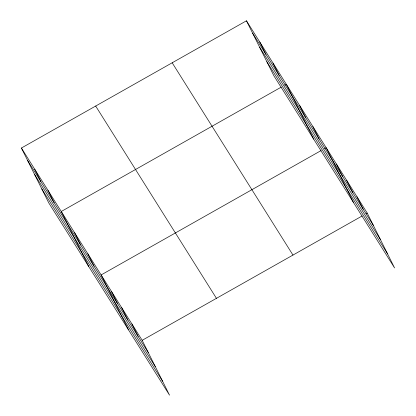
<?xml version="1.0" encoding="UTF-8"?>
<svg xmlns="http://www.w3.org/2000/svg" width="416" height="416" viewBox="0 0 416 416"><rect width="100%" height="100%" fill="white"/><g stroke="black" fill="none" stroke-linecap="round" stroke-linejoin="round"><path stroke-width="0.62" d="M21.403 148.028L142.184 340.314L169.551 395.2L48.766 202.914L21.403 148.028L246.449 20.8L367.234 213.086L394.597 267.972L273.816 75.686L246.449 20.8M281.247 87.116L61.261 211.484L88.624 266.37M284.622 85.207L286.307 84.256L313.674 139.142M321.105 150.571L101.119 274.94L128.482 329.82M324.48 148.663L326.165 147.711L353.532 202.592M142.184 340.314L362.17 215.951M366.106 213.725L367.234 213.086M252.647 33.228L373.428 225.514M259.631 47.237L380.411 239.522M266.828 61.672L387.613 253.958M172.182 62.785L292.968 255.07M95.67 106.044L216.45 298.329M27.596 160.456L148.382 352.742M34.585 174.465L155.366 366.751M41.782 188.9L162.562 381.186M356.964 196.742L363.163 209.17M346.7 180.398L352.893 192.821M336.435 164.055L342.628 176.478M312.879 126.558L319.077 138.986M299.593 105.404L305.791 117.832M273.021 63.102L279.219 75.53M259.735 41.954L265.933 54.376M131.919 323.97L138.112 336.398M121.654 307.627L127.847 320.055M111.384 291.283L117.582 303.706M87.833 253.786L94.026 266.214M74.547 232.638L80.74 245.06M47.975 190.33L54.168 202.758M34.689 169.182L40.882 181.605"/></g></svg>
